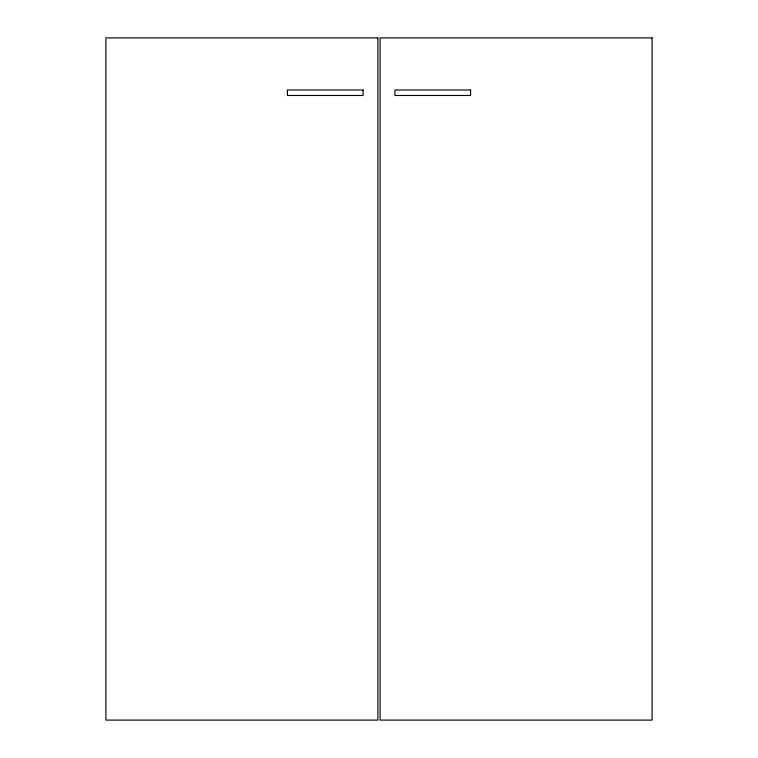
<?xml version="1.0" encoding="UTF-8"?>
<svg xmlns="http://www.w3.org/2000/svg" width="758" height="758" viewBox="0 0 758 758"><rect width="100%" height="100%" fill="white"/><g stroke="black" fill="none" stroke-linecap="round" stroke-linejoin="round"><path stroke-width="1.14" d="M377.901 37.9L105.902 37.9L105.902 720.1L377.901 720.1L377.901 37.9M652.098 37.9L380.099 37.9L380.099 720.1L652.098 720.1L652.098 37.9M363.101 89.994L287.415 89.994L287.415 95.48L363.101 95.48L363.101 89.994M470.585 89.994L394.899 89.994L394.899 95.48L470.585 95.48L470.585 89.994"/></g></svg>
